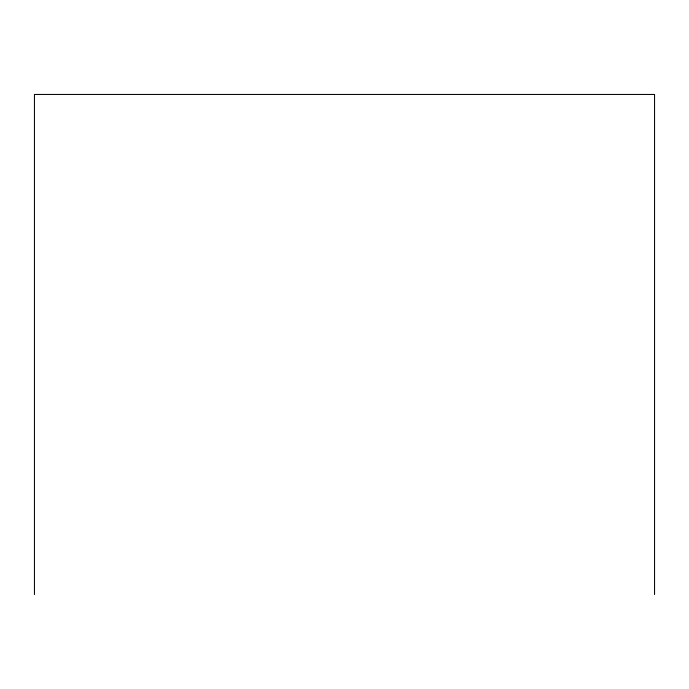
<?xml version="1.0" encoding="UTF-8"?>
<svg xmlns="http://www.w3.org/2000/svg" width="689" height="689" viewBox="0 0 689 689"><rect width="100%" height="100%" fill="white"/><g stroke="black" fill="none" stroke-linecap="round" stroke-linejoin="round"><path stroke-width="1.03" d="M654.55 594.547L654.55 94.453L34.45 94.453L34.45 594.547"/></g></svg>
